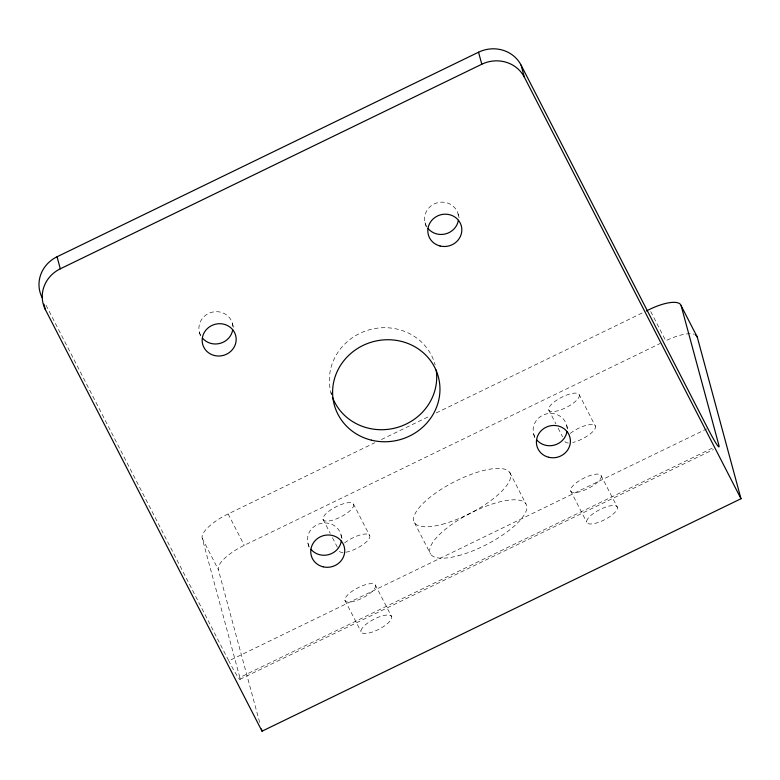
<?xml version="1.0" encoding="UTF-8"?>
<svg xmlns="http://www.w3.org/2000/svg" width="780" height="780" viewBox="0 0 780 780"><rect width="100%" height="100%" fill="white"/><g stroke="black" fill="none" stroke-linecap="round" stroke-linejoin="round"><path stroke-width="0.58" stroke-dasharray="3.9 2.92" d="M712.247 448.178L239.85 677.45L202.186 538.2A32.009 10.472 -27.2 0 1 228.13 513.932L374.829 442.738M381.401 439.549L429.575 416.169M436.137 412.981L643.051 312.556M259.662 722.436L218.312 569.585A32.009 10.472 -27.2 0 1 244.267 545.327L660.28 343.415M46.03 305.194L228.813 660.865L706.69 428.932M239.909 679.361L713.408 449.553M650.734 311.532L665.759 340.753A32.009 10.472 -27.2 0 1 694.239 334.308M579.335 394.914A17.072 5.587 -27.2 0 1 557.632 410.836A17.072 5.587 -27.2 0 1 555.048 401.31A17.072 5.587 -27.2 0 1 579.335 394.914L595.462 426.299M601.243 475.907A17.072 5.587 -27.2 0 1 579.54 491.829A17.072 5.587 -27.2 0 1 576.966 482.303A17.072 5.587 -27.2 0 1 601.243 475.907L617.38 507.302A17.072 5.587 -27.2 0 1 595.676 523.224A17.072 5.587 -27.2 0 1 593.092 513.688A17.072 5.587 -27.2 0 1 617.38 507.302M548.681 409.793L555.906 423.862M558.139 428.191L562.585 436.849M570.59 490.786L586.726 522.181M509.759 472.465L525.895 503.851M414.502 522.756L430.628 554.151M353.671 504.436A17.072 5.587 -27.2 0 1 331.968 520.358A17.072 5.587 -27.2 0 1 329.394 510.832A17.072 5.587 -27.2 0 1 353.671 504.436L369.808 535.821M375.58 585.429A17.072 5.587 -27.2 0 1 353.876 601.351A17.072 5.587 -27.2 0 1 351.302 591.825A17.072 5.587 -27.2 0 1 375.58 585.429L391.716 616.824A17.072 5.587 -27.2 0 1 370.012 632.746A17.072 5.587 -27.2 0 1 367.439 623.22A17.072 5.587 -27.2 0 1 391.716 616.824M323.017 519.314L330.252 533.383M332.475 537.712L338.588 549.617M344.926 600.308L361.062 631.702M228.13 513.932L244.267 545.327M202.186 538.2L218.312 569.585M566.66 425.246L567.85 429.624M533.637 433.924L535.411 440.485M458.084 213.974L459.566 219.443M425.051 222.651L426.241 227.029M330.905 392.408L331.5 394.592M340.997 534.768L342.478 540.238M307.973 543.446L309.163 547.823M232.421 323.495L234.195 330.057M199.397 332.173L200.879 337.642M570.229 433.427A17.072 5.587 -27.2 0 1 590.626 424.525A17.072 5.587 -27.2 0 1 592.605 431.818A17.072 5.587 -27.2 0 1 572.676 442.484M568.347 442.991A17.072 5.587 -27.2 0 1 564.74 440.573M344.565 542.948A17.072 5.587 -27.2 0 1 368.004 534.261A17.072 5.587 -27.2 0 1 358.995 547.17A17.072 5.587 -27.2 0 1 339.154 550.7M427.089 227.195A17.072 16.097 -15.1 0 1 436.605 202.995A17.072 16.097 -15.1 0 1 458.562 217.181M534.826 437.024A17.072 16.097 -15.1 0 1 546.039 414.024A17.072 16.097 -15.1 0 1 567.148 428.454M309.163 546.546A17.072 16.097 -15.1 0 1 320.375 523.546A17.072 16.097 -15.1 0 1 341.484 537.976M200.577 335.273A17.072 16.097 -15.1 0 1 211.799 312.273A17.072 16.097 -15.1 0 1 232.908 326.703M331.481 394.417A53.888 50.797 -15.1 0 1 369.086 329.862A53.888 50.797 -15.1 0 1 435.152 365.011M239.85 677.45A32.009 2.106 64.1 0 1 228.813 660.865M442.006 524.384A53.888 17.638 -27.2 0 0 510.51 474.133A53.888 17.638 -27.2 0 0 433.875 494.315A53.888 17.638 -27.2 0 0 442.006 524.384M458.143 555.779A53.888 17.638 -27.2 0 0 526.636 505.518A53.888 17.638 -27.2 0 0 450.002 525.7A53.888 17.638 -27.2 0 0 458.143 555.779"/><path stroke-width="1.17" d="M42.139 297.628A32.009 30.176 -15.1 0 1 57.047 256.776L478.54 52.211A32.009 30.176 -15.1 0 1 521.108 65.169L707.782 428.395A32.009 2.106 64.1 0 0 718.819 444.99L681.154 305.731A32.009 10.472 -27.2 0 0 649.623 309.368L646.337 310.957M45.396 309.66A32.009 30.176 -15.1 0 1 60.304 268.808L481.796 64.243A32.009 30.176 -15.1 0 1 524.365 77.201L741 498.732L262.031 731.192L45.396 309.66L43.914 304.19M681.154 305.731L697.281 337.126L741 498.732M521.108 65.169L524.365 77.201M478.54 52.211L481.796 64.243M261.436 729.008L262.031 731.192M57.047 256.776L60.304 268.808M458.377 220.311A17.072 16.097 -15.1 0 1 445.78 233.844A17.072 16.097 -15.1 0 1 428.074 228.53M566.953 431.584A17.072 16.097 -15.1 0 1 554.365 445.117A17.072 16.097 -15.1 0 1 536.659 439.803M341.299 541.106A17.072 16.097 -15.1 0 1 328.702 554.639A17.072 16.097 -15.1 0 1 310.996 549.325M232.713 329.833A17.072 16.097 -15.1 0 1 220.126 343.366A17.072 16.097 -15.1 0 1 202.42 338.052M436.186 370.071A53.888 50.797 -15.1 0 1 395.928 427.84A53.888 50.797 -15.1 0 1 332.504 397.381M695.409 334.825A32.009 10.472 -27.2 0 1 697.281 337.126M440.095 246.002A17.072 16.097 -15.1 0 0 461.341 226.005A17.072 16.097 -15.1 0 0 433.036 219.034A17.072 16.097 -15.1 0 0 440.095 246.002M548.681 457.275A17.072 16.097 -15.1 0 0 569.917 437.278A17.072 16.097 -15.1 0 0 541.612 430.306A17.072 16.097 -15.1 0 0 548.681 457.275M323.017 566.797A17.072 16.097 -15.1 0 0 344.253 546.8A17.072 16.097 -15.1 0 0 315.959 539.828A17.072 16.097 -15.1 0 0 323.017 566.797M214.441 355.524A17.072 16.097 -15.1 0 0 235.677 335.527A17.072 16.097 -15.1 0 0 207.373 328.555A17.072 16.097 -15.1 0 0 214.441 355.524M371.368 440.154A53.888 50.797 -15.1 0 0 438.399 377.042A53.888 50.797 -15.1 0 0 349.079 355.036A53.888 50.797 -15.1 0 0 371.368 440.154"/></g></svg>
